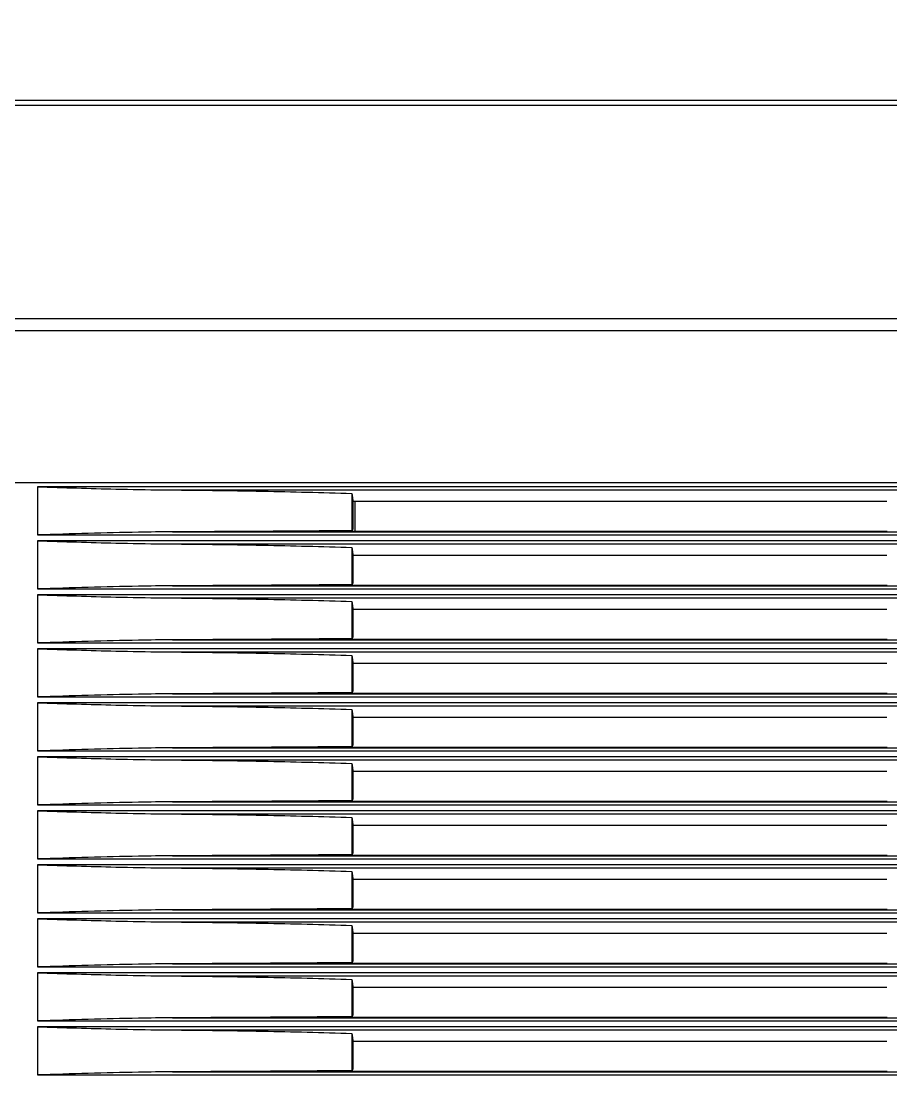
# Model space of a CAD drawing. Header units: millimetres. Extents: x -56261 to 196039, y 9480 to 100001.
# Drawn here: x 33277.1 to 33371.2, y 95795.2 to 95909.5 of the extents above; entities that cross this region are included whole.
import ezdxf

# ---------------------------------------------------------------- set-up
doc = ezdxf.new("R2010")
doc.units = ezdxf.units.MM
doc.set_wipeout_variables(frame=1)
doc.layers.add('SS-AIRCON', color=5, linetype='Continuous')
doc.layers.add('SS-TEXT', color=7, linetype='Continuous')

# ---------------------------------------------------------------- blocks, each defined once
blk = doc.blocks.new('I48T')
at = {"layer": 'SS-AIRCON', "color": 0, "linetype": 'Continuous'}
for p, q in [((599.9006, -86.18208), (-599.9007, -86.18208)), ((578.5326, -86.68017), (-578.5326, -86.68017)), ((550.0715, -86.79772), (465.3009, -86.79772)), ((549.9561, -87.09899), (550.0737, -86.9027)), ((550.0715, -86.79772), (550.0877, -86.87921)), ((550.0737, -86.9027), (550.0737, -86.8087)), ((550.0877, -86.87921), (550.1006, -86.85772)), ((550.1006, -92.76595), (550.1006, -86.85772)), ((599.9006, -93.81793), (599.9006, -86.18208)), ((549.9322, -91.46102), (549.9322, -87.5976)), ((465.3486, -91.46102), (549.9322, -91.46102)), ((580.0736, -93.32954), (-580.0737, -93.32954)), ((-599.9007, -93.81793), (599.9006, -93.81793)), ((599.9006, -94.73208), (-599.9007, -94.73208)), ((578.5326, -95.23017), (-578.5326, -95.23017)), ((550.0715, -95.34772), (465.3009, -95.34772)), ((550.0715, -95.34772), (550.0877, -95.42921)), ((550.0737, -95.4527), (550.0737, -95.3587)), ((599.9006, -102.36793), (599.9006, -94.73208)), ((549.9322, -100.01102), (549.9322, -96.1476)), ((549.9561, -95.64899), (550.0737, -95.4527)), ((550.0877, -95.42921), (550.1006, -95.40772)), ((550.1006, -101.31595), (550.1006, -95.40772)), ((465.3486, -100.01102), (549.9322, -100.01102)), ((580.0736, -101.87954), (-580.0737, -101.87954)), ((-599.9007, -102.36793), (599.9006, -102.36793)), ((599.9006, -103.28208), (-599.9007, -103.28208)), ((599.9006, -110.91793), (599.9006, -103.28208)), ((578.5326, -103.78017), (-578.5326, -103.78017)), ((550.0715, -103.89772), (465.3009, -103.89772)), ((549.9322, -108.56102), (549.9322, -104.6976)), ((549.9561, -104.19899), (550.0737, -104.0027)), ((550.0715, -103.89772), (550.0877, -103.97921)), ((550.0737, -104.0027), (550.0737, -103.9087)), ((550.0877, -103.97921), (550.1006, -103.95772)), ((550.1006, -109.86595), (550.1006, -103.95772)), ((465.3486, -108.56102), (549.9322, -108.56102)), ((580.0736, -110.42954), (-580.0737, -110.42954)), ((-599.9007, -110.91793), (599.9006, -110.91793)), ((599.9006, -111.83208), (-599.9007, -111.83208)), ((599.9006, -119.46793), (599.9006, -111.83208)), ((578.5326, -112.33017), (-578.5326, -112.33017)), ((550.0715, -112.44772), (465.3009, -112.44772)), ((549.9322, -117.11102), (549.9322, -113.2476)), ((549.9561, -112.74899), (550.0737, -112.5527)), ((550.0715, -112.44772), (550.0877, -112.52921)), ((550.0737, -112.5527), (550.0737, -112.4587)), ((550.0877, -112.52921), (550.1006, -112.50772)), ((550.1006, -118.41595), (550.1006, -112.50772)), ((465.3486, -117.11102), (549.9322, -117.11102)), ((-599.9007, -119.46793), (599.9006, -119.46793)), ((599.9006, -120.38208), (-599.9007, -120.38208)), ((580.0736, -118.97954), (-580.0737, -118.97954)), ((599.9006, -128.01793), (599.9006, -120.38208)), ((578.5326, -120.88017), (-578.5326, -120.88017)), ((550.0715, -120.99772), (465.3009, -120.99772)), ((549.9322, -125.66102), (549.9322, -121.7976)), ((549.9561, -121.29899), (550.0737, -121.1027)), ((550.0715, -120.99772), (550.0877, -121.07921)), ((550.0737, -121.1027), (550.0737, -121.0087)), ((550.0877, -121.07921), (550.1006, -121.05772)), ((550.1006, -126.96595), (550.1006, -121.05772)), ((465.3486, -125.66102), (549.9322, -125.66102)), ((-599.9007, -128.01793), (599.9006, -128.01793)), ((580.0736, -127.52954), (-580.0737, -127.52954)), ((599.9006, -128.93208), (-599.9007, -128.93208)), ((578.5326, -129.43017), (-578.5326, -129.43017)), ((550.0715, -129.54772), (465.3009, -129.54772)), ((549.9322, -134.21102), (549.9322, -130.3476)), ((549.9561, -129.84899), (550.0737, -129.6527)), ((550.0715, -129.54772), (550.0877, -129.62921)), ((550.0737, -129.6527), (550.0737, -129.5587)), ((550.0877, -129.62921), (550.1006, -129.60772)), ((550.1006, -135.51595), (550.1006, -129.60772)), ((599.9006, -136.56793), (599.9006, -128.93208)), ((465.3486, -134.21102), (549.9322, -134.21102)), ((-599.9007, -136.56793), (599.9006, -136.56793)), ((580.0736, -136.07954), (-580.0736, -136.07954)), ((599.9006, -137.48208), (-599.9007, -137.48208)), ((578.5326, -137.98017), (-578.5326, -137.98017)), ((550.0715, -138.09772), (465.3009, -138.09772)), ((549.9561, -138.39899), (550.0737, -138.2027)), ((550.0715, -138.09772), (550.0877, -138.17921)), ((550.0737, -138.2027), (550.0737, -138.1087)), ((550.0877, -138.17921), (550.1006, -138.15772)), ((550.1006, -144.06595), (550.1006, -138.15772)), ((599.9006, -145.11793), (599.9006, -137.48208)), ((549.9322, -142.76102), (549.9322, -138.8976)), ((465.3486, -142.76102), (549.9322, -142.76102)), ((-599.9007, -145.11793), (599.9006, -145.11793)), ((580.0736, -144.62954), (-580.0736, -144.62954)), ((599.9006, -146.03208), (-599.9007, -146.03208)), ((578.5326, -146.53017), (-578.5326, -146.53017)), ((550.0715, -146.64772), (465.3009, -146.64772)), ((549.9561, -146.94899), (550.0737, -146.7527)), ((550.0715, -146.64772), (550.0877, -146.72921)), ((550.0737, -146.7527), (550.0737, -146.6587)), ((550.0877, -146.72921), (550.1006, -146.70772)), ((550.1006, -152.61595), (550.1006, -146.70772)), ((599.9006, -153.66793), (599.9006, -146.03208)), ((549.9322, -151.31102), (549.9322, -147.4476)), ((465.3486, -151.31102), (549.9322, -151.31102)), ((-599.9007, -153.66793), (599.9006, -153.66793)), ((580.0736, -153.17954), (-580.0736, -153.17954)), ((599.9006, -154.58208), (-599.9007, -154.58208)), ((578.5326, -155.08017), (-578.5326, -155.08017)), ((550.0715, -155.19772), (465.3009, -155.19772)), ((549.9561, -155.49899), (550.0737, -155.3027)), ((550.0715, -155.19772), (550.0877, -155.27921)), ((550.0737, -155.3027), (550.0737, -155.20871)), ((550.0877, -155.27921), (550.1006, -155.25772)), ((550.1006, -161.16595), (550.1006, -155.25772)), ((599.9006, -162.21793), (599.9006, -154.58208)), ((549.9322, -159.86102), (549.9322, -155.9976)), ((465.3486, -159.86102), (549.9322, -159.86102)), ((-599.9007, -162.21793), (599.9006, -162.21793)), ((580.0736, -161.72954), (-580.0736, -161.72954)), ((599.9006, -163.13208), (-599.9007, -163.13208)), ((578.5326, -163.63017), (-578.5326, -163.63017)), ((550.0715, -163.74772), (465.3009, -163.74772)), ((549.9561, -164.04899), (550.0737, -163.8527)), ((550.0715, -163.74772), (550.0877, -163.82921)), ((550.0737, -163.8527), (550.0737, -163.75871)), ((550.0877, -163.82921), (550.1006, -163.80772)), ((550.1006, -169.71595), (550.1006, -163.80772)), ((599.9006, -170.76793), (599.9006, -163.13208)), ((549.9322, -168.41102), (549.9322, -164.5476)), ((465.3486, -168.41102), (549.9322, -168.41102)), ((580.0736, -170.27954), (-580.0736, -170.27954)), ((-599.9007, -170.76793), (599.9006, -170.76793)), ((599.9006, -171.68208), (-599.9007, -171.68208)), ((578.5326, -172.18017), (-578.5326, -172.18017)), ((550.0715, -172.29772), (465.3009, -172.29772)), ((549.5909, -172.29772), (549.5909, -176.96102)), ((550.0715, -172.29772), (550.0877, -172.37921)), ((550.0737, -172.4027), (550.0737, -172.30871)), ((599.9006, -179.31793), (599.9006, -171.68208)), ((549.9322, -176.96102), (549.9322, -173.0976)), ((549.9561, -172.59899), (550.0737, -172.4027)), ((550.0877, -172.37921), (550.1006, -172.35772)), ((550.1006, -178.26595), (550.1006, -172.35772)), ((465.3486, -176.96102), (549.9322, -176.96102)), ((580.0736, -178.82954), (-580.0736, -178.82954)), ((637.5, -180.00001), (-637.5, -180.00001)), ((-599.9007, -179.31793), (599.9006, -179.31793)), ((-637.5, -204.00742), (637.5, -204.00742)), ((-655, -240.5), (655, -240.5))]:
    blk.add_line(p, q, dxfattribs=at)
for points in [[(550.1008, -86.8577), (551.0602, -86.84938, -0.000042242), (552.0189, -86.84123, -0.000042366), (552.9768, -86.83326, -0.00004238), (553.9339, -86.82544, -0.000042265), (554.8902, -86.8178, -0.000042202), (555.8458, -86.81033, -0.000042149), (556.8006, -86.80303, -0.000042105), (557.7545, -86.79589, -0.000042035), (558.7077, -86.78892, -0.00004199), (559.6601, -86.78211, -0.000041932), (560.6117, -86.77548, -0.000041878), (561.5624, -86.76901, -0.000041794), (562.5123, -86.7627, -0.000041777), (563.4615, -86.75656, -0.000041787), (564.4099, -86.75058, -0.000041641), (565.3573, -86.74476, -0.00004133), (566.3034, -86.73912, -0.000041637), (567.2497, -86.73363, -0.000042403), (568.1965, -86.7283, -0.000041176), (569.1388, -86.72314, -0.000038432), (570.0746, -86.71817, -0.00004231), (571.0245, -86.7133, -0.000050269), (571.9955, -86.7085, -0.000038233), (572.9067, -86.7041, -0.000013356), (573.7301, -86.70019, -0.000053631), (574.7856, -86.69554, -0.000092064), (576.4087, -86.68883, -0.000045127), (578.5327, -86.68032, -0.00002398)], [(550.1008, -92.76612), (550.0948, -92.72912, -0.000695509), (550.0888, -92.69163, -0.000680537), (550.0828, -92.65364, -0.000660865), (550.0769, -92.61516, -0.000637917), (550.071, -92.57619, -0.000617296), (550.0651, -92.53676, -0.000598707), (550.0593, -92.49684, -0.000580649), (550.0535, -92.45646, -0.00056316), (550.0477, -92.41562, -0.000546594), (550.0419, -92.37432, -0.000530839), (550.0362, -92.33257, -0.000515629), (550.0305, -92.29038, -0.000500872), (550.0248, -92.24775, -0.000487366), (550.0191, -92.20469, -0.000474823), (550.0135, -92.16118, -0.000461009), (550.0079, -92.11728, -0.000446199), (550.0023, -92.07297, -0.0004382), (549.9967, -92.0282, -0.000435005), (549.9912, -91.98295, -0.000412382), (549.9857, -91.9375, -0.000376721), (549.9803, -91.89195, -0.000404392), (549.9748, -91.84522, -0.000466769), (549.9692, -91.79695, -0.000347609), (549.964, -91.75141, -0.0001233), (549.9593, -91.71004, -0.000471515), (549.9533, -91.6561, -0.000775454), (549.9442, -91.57196, -0.000369047), (549.9323, -91.46116, -0.000193998)], [(550.1008, -95.40769), (551.0602, -95.39937, -0.000042231), (552.0189, -95.39122, -0.000042355), (552.9768, -95.38325, -0.000042369), (553.9339, -95.37544, -0.000042255), (554.8902, -95.3678, -0.000042191), (555.8458, -95.36032, -0.000042138), (556.8006, -95.35302, -0.000042094), (557.7545, -95.34588, -0.000042025), (558.7077, -95.33891, -0.000041979), (559.6601, -95.33211, -0.000041922), (560.6117, -95.32547, -0.000041868), (561.5624, -95.319, -0.000041783), (562.5123, -95.3127, -0.000041767), (563.4615, -95.30655, -0.000041777), (564.4099, -95.30058, -0.000041631), (565.3573, -95.29476, -0.00004132), (566.3034, -95.28911, -0.000041627), (567.2497, -95.28362, -0.000042393), (568.1965, -95.27829, -0.000041166), (569.1388, -95.27313, -0.000038422), (570.0746, -95.26816, -0.000042299), (571.0245, -95.26329, -0.000050257), (571.9955, -95.2585, -0.000038224), (572.9067, -95.25409, -0.000013353), (573.7301, -95.25019, -0.000053617), (574.7856, -95.24553, -0.000092041), (576.4087, -95.23882, -0.000045116), (578.5327, -95.23031, -0.000023974)], [(550.1008, -101.31611), (550.0948, -101.27911, -0.000695574), (550.0888, -101.24163, -0.0006806), (550.0828, -101.20363, -0.000660924), (550.0769, -101.16516, -0.000637973), (550.071, -101.12619, -0.000617348), (550.0651, -101.08675, -0.000598756), (550.0593, -101.04683, -0.000580695), (550.0535, -101.00646, -0.000563203), (550.0477, -100.96561, -0.000546635), (550.0419, -100.92432, -0.000530878), (550.0362, -100.88256, -0.000515665), (550.0305, -100.84038, -0.000500907), (550.0248, -100.79774, -0.000487398), (550.0191, -100.75468, -0.000474853), (550.0135, -100.71118, -0.000461038), (550.0079, -100.66727, -0.000446227), (550.0023, -100.62296, -0.000438226), (549.9967, -100.5782, -0.00043503), (549.9912, -100.53295, -0.000412406), (549.9857, -100.4875, -0.000376742), (549.9803, -100.44194, -0.000404413), (549.9748, -100.39522, -0.000466794), (549.9692, -100.34695, -0.000347627), (549.964, -100.3014, -0.000123306), (549.9593, -100.26003, -0.000471537), (549.9533, -100.20609, -0.000775489), (549.9442, -100.12196, -0.000369063), (549.9323, -100.01115, -0.000194006)], [(550.1008, -103.95768), (551.0602, -103.94937, -0.000042221), (552.0189, -103.94122, -0.000042344), (552.9768, -103.93324, -0.000042359), (553.9339, -103.92543, -0.000042244), (554.8902, -103.91779, -0.00004218), (555.8458, -103.91032, -0.000042127), (556.8006, -103.90302, -0.000042084), (557.7545, -103.89588, -0.000042014), (558.7077, -103.88891, -0.000041969), (559.6601, -103.8821, -0.000041911), (560.6117, -103.87547, -0.000041857), (561.5624, -103.869, -0.000041773), (562.5123, -103.86269, -0.000041757), (563.4615, -103.85655, -0.000041766), (564.4099, -103.85057, -0.00004162), (565.3573, -103.84476, -0.00004131), (566.3034, -103.83911, -0.000041616), (567.2497, -103.83362, -0.000042382), (568.1965, -103.82829, -0.000041156), (569.1388, -103.82313, -0.000038412), (570.0746, -103.81816, -0.000042289), (571.0245, -103.81329, -0.000050244), (571.9955, -103.80849, -0.000038214), (572.9067, -103.80408, -0.00001335), (573.7301, -103.80018, -0.000053604), (574.7856, -103.79552, -0.000092018), (576.4087, -103.78881, -0.000045104), (578.5327, -103.7803, -0.000023968)], [(550.1008, -109.86611), (550.0948, -109.8291, -0.00069564), (550.0888, -109.79162, -0.000680662), (550.0828, -109.75362, -0.000660983), (550.0769, -109.71515, -0.000638028), (550.071, -109.67618, -0.0006174), (550.0651, -109.63675, -0.000598805), (550.0593, -109.59683, -0.000580741), (550.0535, -109.55645, -0.000563247), (550.0477, -109.51561, -0.000546676), (550.0419, -109.47431, -0.000530917), (550.0362, -109.43256, -0.000515702), (550.0305, -109.39037, -0.000500941), (550.0248, -109.34774, -0.000487431), (550.0191, -109.30468, -0.000474884), (550.0135, -109.26117, -0.000461067), (550.0079, -109.21727, -0.000446254), (550.0023, -109.17296, -0.000438252), (549.9967, -109.12819, -0.000435055), (549.9912, -109.08294, -0.000412429), (549.9857, -109.03749, -0.000376762), (549.9803, -108.99194, -0.000404435), (549.9748, -108.94521, -0.000466818), (549.9692, -108.89694, -0.000347644), (549.964, -108.8514, -0.000123312), (549.9593, -108.81003, -0.00047156), (549.9533, -108.75608, -0.000775524), (549.9442, -108.67195, -0.000369079), (549.9323, -108.56114, -0.000194014)], [(550.1008, -112.50767), (551.0602, -112.49936, -0.00004221), (552.0189, -112.49121, -0.000042334), (552.9768, -112.48323, -0.000042348), (553.9339, -112.47542, -0.000042233), (554.8902, -112.46779, -0.00004217), (555.8458, -112.46031, -0.000042117), (556.8006, -112.45301, -0.000042073), (557.7545, -112.44587, -0.000042004), (558.7077, -112.4389, -0.000041958), (559.6601, -112.4321, -0.000041901), (560.6117, -112.42546, -0.000041847), (561.5624, -112.41899, -0.000041762), (562.5123, -112.41269, -0.000041746), (563.4615, -112.40654, -0.000041756), (564.4099, -112.40057, -0.00004161), (565.3573, -112.39475, -0.000041299), (566.3034, -112.3891, -0.000041606), (567.2497, -112.38361, -0.000042371), (568.1965, -112.37828, -0.000041145), (569.1388, -112.37312, -0.000038403), (570.0746, -112.36815, -0.000042278), (571.0245, -112.36328, -0.000050231), (571.9955, -112.35849, -0.000038205), (572.9067, -112.35408, -0.000013346), (573.7301, -112.35017, -0.00005359), (574.7856, -112.34551, -0.000091995), (576.4087, -112.3388, -0.000045093), (578.5327, -112.33029, -0.000023962)], [(550.1008, -118.4161), (550.0948, -118.3791, -0.000695706), (550.0888, -118.34161, -0.000680725), (550.0828, -118.30362, -0.000661042), (550.0769, -118.26514, -0.000638083), (550.071, -118.22618, -0.000617452), (550.0651, -118.18674, -0.000598854), (550.0593, -118.14682, -0.000580787), (550.0535, -118.10645, -0.00056329), (550.0477, -118.0656, -0.000546718), (550.0419, -118.02431, -0.000530956), (550.0362, -117.98256, -0.000515739), (550.0305, -117.94037, -0.000500976), (550.0248, -117.89773, -0.000487463), (550.0191, -117.85467, -0.000474915), (550.0135, -117.81117, -0.000461096), (550.0079, -117.76726, -0.000446282), (550.0023, -117.72295, -0.000438279), (549.9967, -117.67819, -0.000435081), (549.9912, -117.63294, -0.000412452), (549.9857, -117.58749, -0.000376783), (549.9803, -117.54193, -0.000404456), (549.9748, -117.49521, -0.000466842), (549.9692, -117.44694, -0.000347661), (549.964, -117.40139, -0.000123318), (549.9593, -117.36002, -0.000471583), (549.9533, -117.30608, -0.00077556), (549.9442, -117.22194, -0.000369095), (549.9323, -117.11113, -0.000194023)], [(550.1008, -121.05766), (551.0602, -121.04935, -0.0000422), (552.0189, -121.0412, -0.000042323), (552.9768, -121.03323, -0.000042337), (553.9339, -121.02542, -0.000042223), (554.8902, -121.01778, -0.000042159), (555.8458, -121.01031, -0.000042106), (556.8006, -121.003, -0.000042063), (557.7545, -120.99587, -0.000041993), (558.7077, -120.9889, -0.000041948), (559.6601, -120.98209, -0.00004189), (560.6117, -120.97546, -0.000041836), (561.5624, -120.96899, -0.000041752), (562.5123, -120.96268, -0.000041736), (563.4615, -120.95654, -0.000041745), (564.4099, -120.95056, -0.000041599), (565.3573, -120.94475, -0.000041289), (566.3034, -120.9391, -0.000041596), (567.2497, -120.93361, -0.000042361), (568.1965, -120.92828, -0.000041135), (569.1388, -120.92312, -0.000038393), (570.0746, -120.91815, -0.000042268), (571.0245, -120.91327, -0.000050219), (571.9955, -120.90848, -0.000038195), (572.9067, -120.90407, -0.000013343), (573.7301, -120.90017, -0.000053577), (574.7856, -120.89551, -0.000091972), (576.4087, -120.88879, -0.000045082), (578.5327, -120.88028, -0.000023956)], [(550.1008, -126.96609), (550.0948, -126.92909, -0.000695771), (550.0888, -126.8916, -0.000680787), (550.0828, -126.85361, -0.000661101), (550.0769, -126.81514, -0.000638138), (550.071, -126.77617, -0.000617504), (550.0651, -126.73673, -0.000598903), (550.0593, -126.69682, -0.000580833), (550.0535, -126.65644, -0.000563334), (550.0477, -126.6156, -0.000546759), (550.0419, -126.5743, -0.000530994), (550.0362, -126.53255, -0.000515775), (550.0305, -126.49036, -0.000501011), (550.0248, -126.44773, -0.000487496), (550.0191, -126.40467, -0.000474946), (550.0135, -126.36116, -0.000461126), (550.0079, -126.31726, -0.000446309), (550.0023, -126.27295, -0.000438305), (549.9967, -126.22818, -0.000435106), (549.9912, -126.18293, -0.000412475), (549.9857, -126.13748, -0.000376804), (549.9803, -126.09193, -0.000404478), (549.9748, -126.0452, -0.000466866), (549.9692, -125.99693, -0.000347679), (549.964, -125.95138, -0.000123324), (549.9593, -125.91002, -0.000471606), (549.9533, -125.85607, -0.000775595), (549.9442, -125.77193, -0.000369111), (549.9323, -125.66112, -0.000194031)], [(550.1008, -129.60766), (551.0602, -129.59934, -0.000042189), (552.0189, -129.59119, -0.000042313), (552.9768, -129.58322, -0.000042327), (553.9339, -129.57541, -0.000042212), (554.8902, -129.56777, -0.000042149), (555.8458, -129.5603, -0.000042096), (556.8006, -129.553, -0.000042052), (557.7545, -129.54586, -0.000041982), (558.7077, -129.53889, -0.000041937), (559.6601, -129.53209, -0.00004188), (560.6117, -129.52545, -0.000041826), (561.5624, -129.51898, -0.000041741), (562.5123, -129.51268, -0.000041725), (563.4615, -129.50653, -0.000041735), (564.4099, -129.50056, -0.000041589), (565.3573, -129.49474, -0.000041279), (566.3034, -129.48909, -0.000041585), (567.2497, -129.4836, -0.00004235), (568.1965, -129.47827, -0.000041125), (569.1388, -129.47311, -0.000038383), (570.0746, -129.46814, -0.000042257), (571.0245, -129.46327, -0.000050206), (571.9955, -129.45847, -0.000038185), (572.9067, -129.45407, -0.00001334), (573.7301, -129.45016, -0.000053563), (574.7856, -129.4455, -0.000091949), (576.4087, -129.43879, -0.00004507), (578.5327, -129.43027, -0.00002395)], [(550.1008, -135.51608), (550.0948, -135.47908, -0.000695837), (550.0888, -135.44159, -0.00068085), (550.0828, -135.4036, -0.00066116), (550.0769, -135.36513, -0.000638194), (550.071, -135.32616, -0.000617556), (550.0651, -135.28673, -0.000598952), (550.0593, -135.24681, -0.00058088), (550.0535, -135.20644, -0.000563378), (550.0477, -135.16559, -0.0005468), (550.0419, -135.1243, -0.000531033), (550.0362, -135.08255, -0.000515812), (550.0305, -135.04036, -0.000501045), (550.0248, -134.99772, -0.000487529), (550.0191, -134.95466, -0.000474977), (550.0135, -134.91116, -0.000461155), (550.0079, -134.86726, -0.000446337), (550.0023, -134.82294, -0.000438331), (549.9967, -134.77818, -0.000435131), (549.9912, -134.73293, -0.000412499), (549.9857, -134.68748, -0.000376824), (549.9803, -134.64192, -0.0004045), (549.9748, -134.5952, -0.00046689), (549.9692, -134.54692, -0.000347696), (549.964, -134.50138, -0.00012333), (549.9593, -134.46001, -0.000471628), (549.9533, -134.40606, -0.00077563), (549.9442, -134.32193, -0.000369127), (549.9323, -134.21111, -0.000194039)], [(550.1008, -138.15765), (551.0383, -138.14952, -0.000041527), (551.9766, -138.14154, -0.000041429), (552.9157, -138.13372, -0.000041396), (553.8554, -138.12604, -0.000041441), (554.7959, -138.11851, -0.000041455), (555.7371, -138.11114, -0.000041465), (556.6791, -138.10391, -0.000041467), (557.6217, -138.09684, -0.000041484), (558.5651, -138.08992, -0.000041492), (559.5092, -138.08315, -0.000041515), (560.454, -138.07654, -0.000041513), (561.3995, -138.07008, -0.000041509), (562.3456, -138.06377, -0.000041546), (563.2925, -138.05761, -0.000041639), (564.2402, -138.05161, -0.000041541), (565.1883, -138.04576, -0.000041303), (566.1367, -138.04007, -0.000041673), (567.0868, -138.03453, -0.000042544), (568.039, -138.02914, -0.000041332), (568.988, -138.02392, -0.000038591), (569.9319, -138.01888, -0.000042636), (570.8918, -138.01394, -0.000050892), (571.8749, -138.00906, -0.000038576), (572.7982, -138.00457, -0.000013119), (573.6333, -138.00059, -0.000054551), (574.7072, -137.99584, -0.000093929), (576.3631, -137.98898, -0.000045844), (578.5327, -137.98026, -0.000024253)], [(550.1008, -144.06607), (550.0948, -144.02907, -0.000695903), (550.0888, -143.99159, -0.000680912), (550.0828, -143.95359, -0.000661219), (550.0769, -143.91512, -0.000638249), (550.071, -143.87616, -0.000617608), (550.0651, -143.83672, -0.000599001), (550.0593, -143.7968, -0.000580926), (550.0535, -143.75643, -0.000563421), (550.0477, -143.71558, -0.000546841), (550.0419, -143.67429, -0.000531072), (550.0362, -143.63254, -0.000515848), (550.0305, -143.59035, -0.00050108), (550.0248, -143.54772, -0.000487561), (550.0191, -143.50466, -0.000475008), (550.0135, -143.46116, -0.000461184), (550.0079, -143.41725, -0.000446364), (550.0023, -143.37294, -0.000438357), (549.9967, -143.32817, -0.000435156), (549.9912, -143.28292, -0.000412522), (549.9857, -143.23747, -0.000376845), (549.9803, -143.19192, -0.000404521), (549.9748, -143.14519, -0.000466914), (549.9692, -143.09692, -0.000347713), (549.964, -143.05137, -0.000123336), (549.9593, -143.01, -0.000471651), (549.9533, -142.95605, -0.000775666), (549.9442, -142.87192, -0.000369143), (549.9323, -142.76111, -0.000194047)], [(550.1008, -146.70764), (551.0383, -146.69951, -0.000041516), (551.9766, -146.69153, -0.000041419), (552.9157, -146.68371, -0.000041385), (553.8554, -146.67603, -0.00004143), (554.7959, -146.66851, -0.000041445), (555.7371, -146.66113, -0.000041454), (556.6791, -146.65391, -0.000041456), (557.6217, -146.64683, -0.000041473), (558.5651, -146.63992, -0.000041482), (559.5092, -146.63315, -0.000041505), (560.454, -146.62653, -0.000041502), (561.3995, -146.62007, -0.000041499), (562.3456, -146.61376, -0.000041535), (563.2925, -146.60761, -0.000041628), (564.2402, -146.60161, -0.000041531), (565.1883, -146.59576, -0.000041293), (566.1367, -146.59007, -0.000041662), (567.0868, -146.58453, -0.000042534), (568.039, -146.57914, -0.000041322), (568.988, -146.57392, -0.000038581), (569.9319, -146.56888, -0.000042625), (570.8918, -146.56393, -0.000050879), (571.8749, -146.55905, -0.000038566), (572.7982, -146.55457, -0.000013115), (573.6333, -146.55059, -0.000054537), (574.7072, -146.54583, -0.000093906), (576.3631, -146.53897, -0.000045832), (578.5327, -146.53025, -0.000024247)], [(550.1008, -152.61606), (550.0948, -152.57906, -0.000695968), (550.0888, -152.54158, -0.000680975), (550.0828, -152.50359, -0.000661278), (550.0769, -152.46512, -0.000638304), (550.071, -152.42615, -0.00061766), (550.0651, -152.38672, -0.00059905), (550.0593, -152.3468, -0.000580972), (550.0535, -152.30642, -0.000563465), (550.0477, -152.26558, -0.000546882), (550.0419, -152.22429, -0.000531111), (550.0362, -152.18254, -0.000515885), (550.0305, -152.14035, -0.000501114), (550.0248, -152.09772, -0.000487594), (550.0191, -152.05465, -0.000475039), (550.0135, -152.01115, -0.000461213), (550.0079, -151.96725, -0.000446392), (550.0023, -151.92293, -0.000438383), (549.9967, -151.87817, -0.000435182), (549.9912, -151.83292, -0.000412545), (549.9857, -151.78747, -0.000376866), (549.9803, -151.74191, -0.000404543), (549.9748, -151.69519, -0.000466938), (549.9692, -151.64691, -0.000347731), (549.964, -151.60136, -0.000123343), (549.9593, -151.56, -0.000471674), (549.9533, -151.50605, -0.000775701), (549.9442, -151.42191, -0.000369159), (549.9323, -151.3111, -0.000194055)], [(550.1008, -155.25763), (551.0383, -155.2495, -0.000041506), (551.9766, -155.24153, -0.000041409), (552.9157, -155.2337, -0.000041375), (553.8554, -155.22602, -0.00004142), (554.7959, -155.2185, -0.000041434), (555.7371, -155.21112, -0.000041444), (556.6791, -155.2039, -0.000041446), (557.6217, -155.19683, -0.000041463), (558.5651, -155.18991, -0.000041472), (559.5092, -155.18314, -0.000041494), (560.454, -155.17653, -0.000041492), (561.3995, -155.17007, -0.000041488), (562.3456, -155.16376, -0.000041525), (563.2925, -155.1576, -0.000041618), (564.2402, -155.1516, -0.00004152), (565.1883, -155.14575, -0.000041282), (566.1367, -155.14006, -0.000041652), (567.0868, -155.13452, -0.000042523), (568.039, -155.12913, -0.000041312), (568.988, -155.12391, -0.000038571), (569.9319, -155.11887, -0.000042615), (570.8918, -155.11392, -0.000050866), (571.8749, -155.10905, -0.000038557), (572.7982, -155.10456, -0.000013112), (573.6333, -155.10058, -0.000054523), (574.7072, -155.09583, -0.000093882), (576.3631, -155.08896, -0.000045821), (578.5327, -155.08024, -0.000024241)], [(550.1008, -161.16605), (550.0948, -161.12905, -0.000696034), (550.0888, -161.09157, -0.000681037), (550.0828, -161.05358, -0.000661337), (550.0769, -161.01511, -0.00063836), (550.071, -160.97614, -0.000617712), (550.0651, -160.93671, -0.000599099), (550.0593, -160.89679, -0.000581018), (550.0535, -160.85642, -0.000563508), (550.0477, -160.81557, -0.000546923), (550.0419, -160.77428, -0.000531149), (550.0362, -160.73253, -0.000515922), (550.0305, -160.69034, -0.000501149), (550.0248, -160.64771, -0.000487627), (550.0191, -160.60465, -0.00047507), (550.0135, -160.56115, -0.000461242), (550.0079, -160.51724, -0.000446419), (550.0023, -160.47293, -0.00043841), (549.9967, -160.42817, -0.000435207), (549.9912, -160.38291, -0.000412568), (549.9857, -160.33746, -0.000376886), (549.9803, -160.29191, -0.000404564), (549.9748, -160.24518, -0.000466962), (549.9692, -160.19691, -0.000347748), (549.964, -160.15136, -0.000123349), (549.9593, -160.10999, -0.000471696), (549.9533, -160.05604, -0.000775736), (549.9442, -159.9719, -0.000369174), (549.9323, -159.86109, -0.000194063)], [(550.1008, -163.80762), (551.0383, -163.7995, -0.000041496), (551.9766, -163.79152, -0.000041398), (552.9157, -163.78369, -0.000041365), (553.8554, -163.77602, -0.000041409), (554.7959, -163.76849, -0.000041424), (555.7371, -163.76112, -0.000041433), (556.6791, -163.7539, -0.000041435), (557.6217, -163.74682, -0.000041452), (558.5651, -163.73991, -0.000041461), (559.5092, -163.73314, -0.000041484), (560.454, -163.72652, -0.000041482), (561.3995, -163.72006, -0.000041478), (562.3456, -163.71375, -0.000041514), (563.2925, -163.7076, -0.000041607), (564.2402, -163.7016, -0.00004151), (565.1883, -163.69575, -0.000041272), (566.1367, -163.69006, -0.000041642), (567.0868, -163.68452, -0.000042512), (568.039, -163.67913, -0.000041301), (568.988, -163.67391, -0.000038561), (569.9319, -163.66887, -0.000042604), (570.8918, -163.66392, -0.000050853), (571.8749, -163.65904, -0.000038547), (572.7982, -163.65456, -0.000013109), (573.6333, -163.65058, -0.00005451), (574.7072, -163.64582, -0.000093859), (576.3631, -163.63895, -0.000045809), (578.5327, -163.63024, -0.000024235)], [(550.1008, -169.71604), (550.0948, -169.67905, -0.0006961), (550.0888, -169.64156, -0.0006811), (550.0828, -169.60357, -0.000661396), (550.0769, -169.5651, -0.000638415), (550.071, -169.52614, -0.000617764), (550.0651, -169.4867, -0.000599148), (550.0593, -169.44679, -0.000581064), (550.0535, -169.40641, -0.000563552), (550.0477, -169.36557, -0.000546964), (550.0419, -169.32428, -0.000531188), (550.0362, -169.28253, -0.000515958), (550.0305, -169.24034, -0.000501183), (550.0248, -169.19771, -0.00048766), (550.0191, -169.15465, -0.000475101), (550.0135, -169.11114, -0.000461272), (550.0079, -169.06724, -0.000446447), (550.0023, -169.02293, -0.000438436), (549.9967, -168.97816, -0.000435232), (549.9912, -168.93291, -0.000412592), (549.9857, -168.88746, -0.000376907), (549.9803, -168.8419, -0.000404586), (549.9748, -168.79517, -0.000466987), (549.9692, -168.7469, -0.000347765), (549.964, -168.70135, -0.000123355), (549.9593, -168.65998, -0.000471719), (549.9533, -168.60603, -0.000775772), (549.9442, -168.52189, -0.00036919), (549.9323, -168.41108, -0.000194072)], [(550.1008, -172.35761), (551.0383, -172.34949, -0.000041485), (551.9766, -172.34151, -0.000041388), (552.9157, -172.33369, -0.000041354), (553.8554, -172.32601, -0.000041399), (554.7959, -172.31849, -0.000041413), (555.7371, -172.31111, -0.000041423), (556.6791, -172.30389, -0.000041425), (557.6217, -172.29682, -0.000041442), (558.5651, -172.2899, -0.000041451), (559.5092, -172.28313, -0.000041474), (560.454, -172.27652, -0.000041471), (561.3995, -172.27006, -0.000041467), (562.3456, -172.26375, -0.000041504), (563.2925, -172.25759, -0.000041597), (564.2402, -172.25159, -0.000041499), (565.1883, -172.24574, -0.000041262), (566.1367, -172.24006, -0.000041631), (567.0868, -172.23451, -0.000042502), (568.039, -172.22912, -0.000041291), (568.988, -172.2239, -0.000038552), (569.9319, -172.21886, -0.000042593), (570.8918, -172.21391, -0.000050841), (571.8749, -172.20904, -0.000038537), (572.7982, -172.20455, -0.000013106), (573.6333, -172.20057, -0.000054496), (574.7072, -172.19581, -0.000093835), (576.3631, -172.18894, -0.000045798), (578.5327, -172.18023, -0.000024229)], [(550.1008, -178.26603), (550.0948, -178.22904, -0.000696165), (550.0888, -178.19156, -0.000681162), (550.0828, -178.15357, -0.000661455), (550.0769, -178.11509, -0.00063847), (550.071, -178.07613, -0.000617816), (550.0651, -178.0367, -0.000599197), (550.0593, -177.99678, -0.00058111), (550.0535, -177.95641, -0.000563595), (550.0477, -177.91556, -0.000547005), (550.0419, -177.87427, -0.000531227), (550.0362, -177.83252, -0.000515995), (550.0305, -177.79034, -0.000501218), (550.0248, -177.7477, -0.000487692), (550.0191, -177.70464, -0.000475132), (550.0135, -177.66114, -0.000461301), (550.0079, -177.61723, -0.000446474), (550.0023, -177.57292, -0.000438462), (549.9967, -177.52816, -0.000435258), (549.9912, -177.4829, -0.000412615), (549.9857, -177.43745, -0.000376928), (549.9803, -177.39189, -0.000404607), (549.9748, -177.34517, -0.000467011), (549.9692, -177.2969, -0.000347783), (549.964, -177.25135, -0.000123361), (549.9593, -177.20998, -0.000471742), (549.9533, -177.15603, -0.000775807), (549.9442, -177.07189, -0.000369206), (549.9323, -176.96107, -0.00019408)]]:
    blk.add_lwpolyline(points, format="xyb", dxfattribs=at)
for points, knots in [([(578.5327, -86.68032), (580.3131, -86.67351), (587.4346, -86.57609), (594.5588, -86.35974), (599.9006, -86.18193)], [0, 0, 0, 0, 0.0053464668, 0.021380954, 0.021380954, 0.021380954, 0.021380954]), ([(580.0737, -93.32956), (574.7959, -93.2836), (569.5231, -93.21681), (559.5307, -93.03049), (554.8123, -92.91712), (550.1008, -92.76612)], [0, 0, 0, 0, 0.52716796, 0.52716796, 1, 1, 1, 1]), ([(599.9006, -93.81799), (595.7703, -93.67963), (589.1603, -93.48112), (582.5519, -93.35111), (580.0737, -93.32956)], [0, 0, 0, 0, 0.012397736, 0.019838589, 0.019838589, 0.019838589, 0.019838589]), ([(578.5327, -95.23031), (580.3131, -95.22351), (587.4346, -95.12609), (594.5588, -94.90974), (599.9006, -94.73192)], [0, 0, 0, 0, 0.0053464669, 0.021380955, 0.021380955, 0.021380955, 0.021380955]), ([(580.0737, -101.87955), (574.7959, -101.8336), (569.5231, -101.76681), (559.5307, -101.58049), (554.8123, -101.46712), (550.1008, -101.31611)], [0, 0, 0, 0, 0.52716795, 0.52716795, 1, 1, 1, 1]), ([(599.9006, -102.36798), (595.7703, -102.22963), (589.1603, -102.03112), (582.5519, -101.90111), (580.0737, -101.87955)], [0, 0, 0, 0, 0.012397737, 0.019838589, 0.019838589, 0.019838589, 0.019838589]), ([(578.5327, -103.7803), (580.3131, -103.77351), (587.4346, -103.67609), (594.5588, -103.45974), (599.9006, -103.28192)], [0, 0, 0, 0, 0.005346467, 0.021380955, 0.021380955, 0.021380955, 0.021380955]), ([(580.0737, -110.42954), (574.7959, -110.3836), (569.5231, -110.31681), (559.5307, -110.13049), (554.8123, -110.01712), (550.1008, -109.86611)], [0, 0, 0, 0, 0.52716795, 0.52716795, 1, 1, 1, 1]), ([(599.9006, -110.91797), (595.7703, -110.77963), (589.1603, -110.58112), (582.5519, -110.45111), (580.0737, -110.42954)], [0, 0, 0, 0, 0.012397737, 0.01983859, 0.01983859, 0.01983859, 0.01983859]), ([(578.5327, -112.33029), (580.3131, -112.32351), (587.4346, -112.22609), (594.5588, -112.00974), (599.9006, -111.83191)], [0, 0, 0, 0, 0.005346467, 0.021380956, 0.021380956, 0.021380956, 0.021380956]), ([(580.0737, -118.97953), (574.7959, -118.9336), (569.5231, -118.86681), (559.5307, -118.68049), (554.8123, -118.56712), (550.1008, -118.4161)], [0, 0, 0, 0, 0.52716794, 0.52716794, 1, 1, 1, 1]), ([(578.5327, -120.88028), (580.3131, -120.87351), (587.4346, -120.77609), (594.5588, -120.55974), (599.9006, -120.38225)], [0, 0, 0, 0, 0.0053464671, 0.021380956, 0.021380956, 0.021380956, 0.021380956]), ([(599.9006, -119.46796), (595.7703, -119.32963), (589.1603, -119.13112), (582.5519, -119.00111), (580.0737, -118.97953)], [0, 0, 0, 0, 0.012397737, 0.01983859, 0.01983859, 0.01983859, 0.01983859]), ([(580.0737, -127.52952), (574.7959, -127.4836), (569.5231, -127.41681), (559.5307, -127.23049), (554.8123, -127.11712), (550.1008, -126.96609)], [0, 0, 0, 0, 0.52716793, 0.52716793, 1, 1, 1, 1]), ([(599.9006, -128.01795), (595.7703, -127.87963), (589.1603, -127.68112), (582.5519, -127.55111), (580.0737, -127.52952)], [0, 0, 0, 0, 0.012397738, 0.019838591, 0.019838591, 0.019838591, 0.019838591]), ([(578.5327, -129.43027), (580.3131, -129.42351), (587.4346, -129.32609), (594.5588, -129.10974), (599.9006, -128.93224)], [0, 0, 0, 0, 0.0053464672, 0.021380956, 0.021380956, 0.021380956, 0.021380956]), ([(580.0737, -136.07951), (574.7959, -136.0336), (569.5231, -135.96681), (559.5307, -135.78049), (554.8123, -135.66712), (550.1008, -135.51608)], [0, 0, 0, 0, 0.52716793, 0.52716793, 1, 1, 1, 1]), ([(599.9006, -136.56794), (595.7703, -136.42963), (589.1603, -136.23112), (582.5519, -136.10111), (580.0737, -136.07951)], [0, 0, 0, 0, 0.012397738, 0.019838591, 0.019838591, 0.019838591, 0.019838591]), ([(578.5327, -137.98026), (580.3131, -137.97351), (587.4346, -137.87609), (594.5588, -137.65974), (599.9006, -137.48224)], [0, 0, 0, 0, 0.0053464673, 0.021380957, 0.021380957, 0.021380957, 0.021380957]), ([(580.0737, -144.6295), (574.7959, -144.5836), (569.5231, -144.51681), (559.5307, -144.33049), (554.8123, -144.21712), (550.1008, -144.06607)], [0, 0, 0, 0, 0.52716792, 0.52716792, 1, 1, 1, 1]), ([(599.9006, -145.11793), (595.7703, -144.97963), (589.1603, -144.78112), (582.5519, -144.65111), (580.0737, -144.6295)], [0, 0, 0, 0, 0.012397738, 0.019838591, 0.019838591, 0.019838591, 0.019838591]), ([(578.5327, -146.53025), (580.3131, -146.52351), (587.4346, -146.42609), (594.5588, -146.20974), (599.9006, -146.03223)], [0, 0, 0, 0, 0.0053464674, 0.021380957, 0.021380957, 0.021380957, 0.021380957]), ([(580.0737, -153.1795), (574.7959, -153.1336), (569.5231, -153.06681), (559.5307, -152.88049), (554.8123, -152.76712), (550.1008, -152.61606)], [0, 0, 0, 0, 0.52716791, 0.52716791, 1, 1, 1, 1]), ([(599.9006, -153.66792), (595.7703, -153.52963), (589.1603, -153.33112), (582.5519, -153.20111), (580.0737, -153.1795)], [0, 0, 0, 0, 0.012397738, 0.019838592, 0.019838592, 0.019838592, 0.019838592]), ([(578.5327, -155.08024), (580.3131, -155.07351), (587.4346, -154.97609), (594.5588, -154.75974), (599.9006, -154.58222)], [0, 0, 0, 0, 0.0053464676, 0.021380958, 0.021380958, 0.021380958, 0.021380958]), ([(580.0737, -161.72949), (574.7959, -161.6836), (569.5231, -161.61681), (559.5307, -161.43049), (554.8123, -161.31712), (550.1008, -161.16605)], [0, 0, 0, 0, 0.52716791, 0.52716791, 1, 1, 1, 1]), ([(599.9006, -162.21792), (595.7703, -162.07963), (589.1603, -161.88112), (582.5519, -161.75111), (580.0737, -161.72949)], [0, 0, 0, 0, 0.012397739, 0.019838592, 0.019838592, 0.019838592, 0.019838592]), ([(578.5327, -163.63024), (580.3131, -163.62351), (587.4346, -163.52609), (594.5588, -163.30974), (599.9006, -163.13221)], [0, 0, 0, 0, 0.0053464677, 0.021380958, 0.021380958, 0.021380958, 0.021380958]), ([(580.0737, -170.27948), (574.7959, -170.2336), (569.5231, -170.16681), (559.5307, -169.98049), (554.8123, -169.86712), (550.1008, -169.71604)], [0, 0, 0, 0, 0.5271679, 0.5271679, 1, 1, 1, 1]), ([(599.9006, -170.76791), (595.7703, -170.62963), (589.1603, -170.43112), (582.5519, -170.30111), (580.0737, -170.27948)], [0, 0, 0, 0, 0.012397739, 0.019838593, 0.019838593, 0.019838593, 0.019838593]), ([(578.5327, -172.18023), (580.3131, -172.17351), (587.4346, -172.07609), (594.5588, -171.85974), (599.9006, -171.6822)], [0, 0, 0, 0, 0.0053464678, 0.021380959, 0.021380959, 0.021380959, 0.021380959]), ([(580.0737, -178.82947), (574.7959, -178.7836), (569.5231, -178.71681), (559.5307, -178.53049), (554.8123, -178.41712), (550.1008, -178.26603)], [0, 0, 0, 0, 0.52716789, 0.52716789, 1, 1, 1, 1]), ([(599.9006, -179.3179), (595.7703, -179.17963), (589.1603, -178.98112), (582.5519, -178.85111), (580.0737, -178.82947)], [0, 0, 0, 0, 0.012397739, 0.019838593, 0.019838593, 0.019838593, 0.019838593])]:
    blk.add_open_spline(points, degree=3, knots=knots, dxfattribs=at)
for points in [[(549.9323, -87.59745), (549.9322, -87.33533), (549.9422, -87.12268), (549.9561, -87.09907)], [(549.9323, -96.14744), (549.9322, -95.88533), (549.9422, -95.67268), (549.9561, -95.64906)], [(549.9323, -104.69744), (549.9322, -104.43533), (549.9422, -104.22268), (549.9561, -104.19905)], [(549.9323, -113.24743), (549.9322, -112.98533), (549.9422, -112.77268), (549.9561, -112.74904)], [(549.9323, -121.79777), (549.9322, -121.53533), (549.9422, -121.32268), (549.9561, -121.29903)], [(549.9323, -130.34776), (549.9322, -130.08533), (549.9422, -129.87268), (549.9561, -129.84903)], [(549.9323, -138.89775), (549.9322, -138.63533), (549.9422, -138.42268), (549.9561, -138.39902)], [(549.9323, -147.44775), (549.9322, -147.18533), (549.9422, -146.97268), (549.9561, -146.94901)], [(549.9323, -155.99774), (549.9322, -155.73533), (549.9422, -155.52268), (549.9561, -155.499)], [(549.9323, -164.54773), (549.9322, -164.28533), (549.9422, -164.07268), (549.9561, -164.04899)], [(549.9323, -173.09772), (549.9322, -172.83533), (549.9422, -172.62268), (549.9561, -172.59898)], [(654.9999, -205.97814), (436.6666, -205.97818), (218.3333, -205.97818), (-0.0001, -205.97814)], [(654.9999, -239.75864), (436.6666, -239.75869), (218.3333, -239.75869), (-0.0001, -239.75864)]]:
    blk.add_open_spline(points, degree=3, dxfattribs=at)
blk = doc.blocks.new('A$C43DE16F2')
blk.add_wipeout([(0, 14550), (0, 0), (29100, 0), (29100, 14550)]).dxf.layer = 'SS-TEXT'
at = {"layer": 'SS-TEXT', "linetype": 'Continuous', "xscale": 1.577261091527505, "yscale": 1.577261091527505, "zscale": 1.577261091527505, "rotation": 180}
blk.add_blockref('I48T', (11081.92, 7128.46), dxfattribs=at)

msp = doc.modelspace()

# ---------------------------------------------------------------- block references
at = {"layer": 'SS-TEXT', "xscale": 0.4331186193392458, "yscale": 0.4331186193392458, "zscale": 0.4331186193392458}
msp.add_blockref('A$C43DE16F2', (28888.86, 92649.19), dxfattribs=at)

doc.saveas('drawing.dxf')
